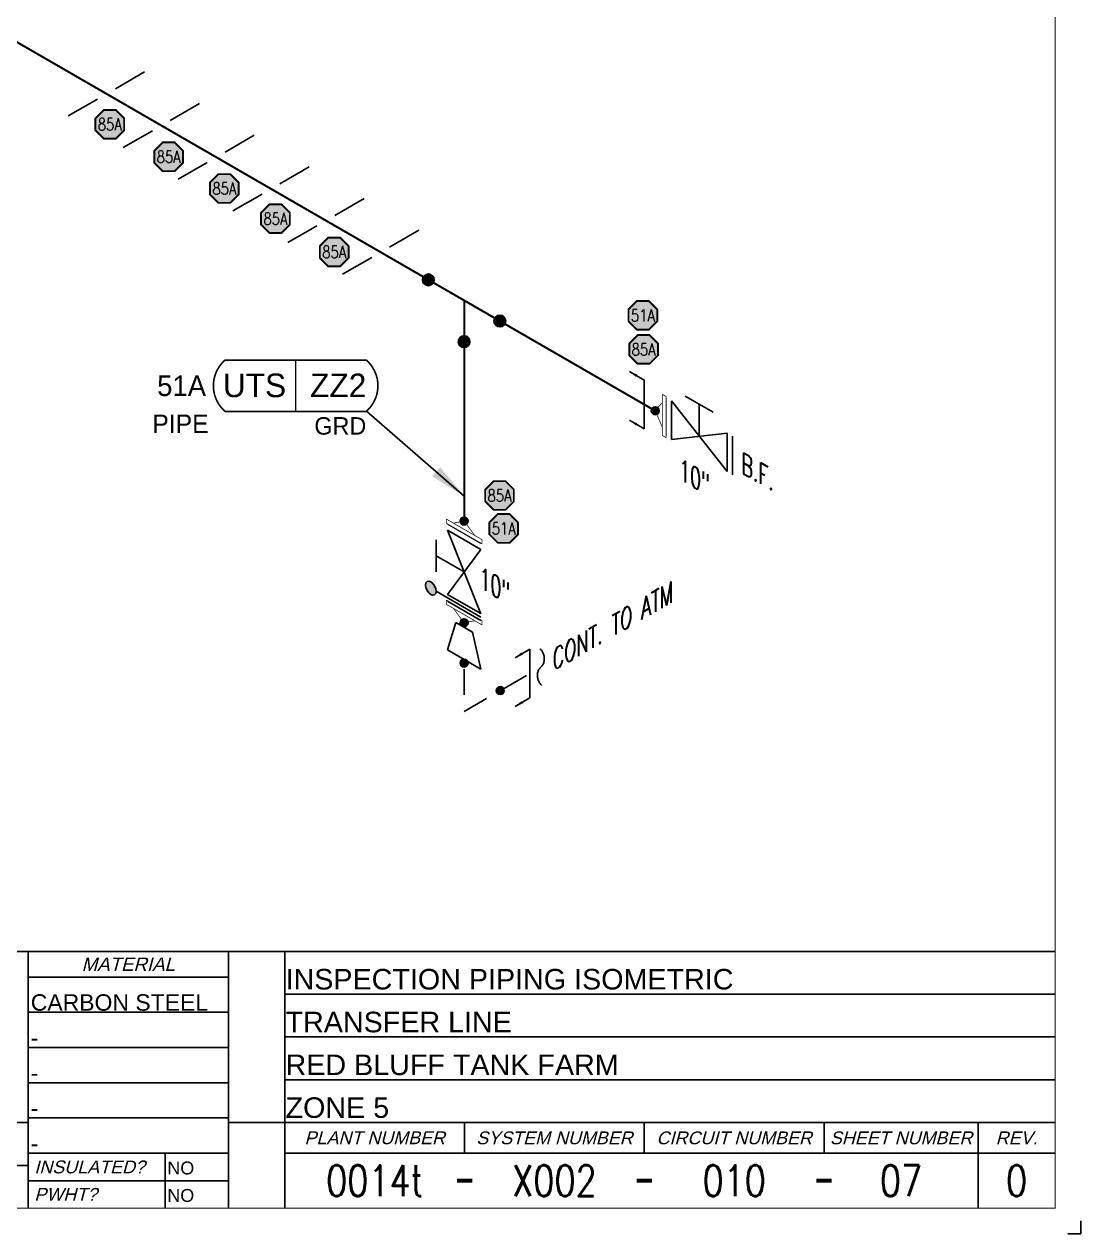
# Model space of a CAD drawing. Header units: inches. Extents: x 0.1 to 17.4, y 0.1 to 11.4.
# Drawn here: x 12.23 to 17.38, y 0.12 to 6.01 of the extents above; entities that cross this region are included whole.
import ezdxf
from ezdxf.enums import TextEntityAlignment as Align

# ---------------------------------------------------------------- set-up
doc = ezdxf.new("R2010")
doc.units = ezdxf.units.IN
doc.header["$MEASUREMENT"] = 0
doc.linetypes.add('HIDDEN2', pattern=[0.1875, 0.125, -0.0625])
for name, color, linetype in [('3', 1, 'Continuous'), ('BORDER', 3, 'Continuous'), ('BORDERTEXT', 7, 'Continuous'), ('COMP', 1, 'Continuous'), ('Continuation', 7, 'Continuous'), ('DL', 20, 'Continuous'), ('FITTINGS', 4, 'Continuous'), ('PART_PCML', 7, 'Continuous'), ('PART_SelectedCML_UT', 132, 'Continuous'), ('PIPE-ANNO', 150, 'HIDDEN2'), ('TEXT', 7, 'Continuous'), ('UNAS.PIPE', 251, 'Continuous'), ('WELD POINTS', 41, 'Continuous'), ('Welds', 7, 'Continuous')]:
    doc.layers.add(name, color=color, linetype=linetype)
doc.layers.add('PIPE', color=7, linetype='Continuous', lineweight=30)
doc.styles.add('CMLPAS', font='')
doc.styles.add('FEASStandard', font='arial.ttf')
doc.styles.add('PART_Standard', font='romans', dxfattribs={"width": 0.8, "height": 0.09})
doc.styles.add('Richmond', font='arial.ttf')
doc.styles.add('SIMPLEX', font='ROMANS')
doc.styles.get("Standard").update_dxf_attribs({"font": 'arial.ttf'})
doc.styles.get('CMLPAS').set_extended_font_data('Cordia New')
doc.dimstyles.new('Richmond', dxfattribs={"dimtxt": 0.18, "dimasz": 0.18, "dimexe": 0.18, "dimexo": 0.0625, "dimgap": 0.09, "dimtad": 0, "dimtih": 1, "dimtoh": 1, "dimdec": 4, "dimzin": 0, "dimdsep": 46, "dimtxsty": 'Richmond', "dimcen": 0.09, "dimadec": 0, "dimazin": 0, "dimtfac": 1, "dimtdec": 4, "dimtofl": 0, "dimtmove": 0, "dimatfit": 3, "dimfxl": 1, "dimtolj": 1, "dimtzin": 0, "dimarcsym": 0})
doc.dimstyles.get("Standard").update_dxf_attribs({"dimtxt": 0.18, "dimasz": 0.18, "dimexe": 0.18, "dimexo": 0.0625, "dimgap": 0.09, "dimtad": 0, "dimtih": 1, "dimtoh": 1, "dimdec": 4, "dimzin": 0, "dimdsep": 46, "dimtxsty": 'Standard', "dimcen": 0.09, "dimadec": 0, "dimazin": 0, "dimtfac": 1, "dimtdec": 4, "dimtofl": 0, "dimtmove": 0, "dimatfit": 3, "dimfxl": 1, "dimtolj": 1, "dimtzin": 0, "dimarcsym": 0})

# ---------------------------------------------------------------- blocks, each defined once
blk = doc.blocks.new('Border')
at = {"layer": 'BORDER'}
for p, q in [((13.225, 1.375), (12.25, 1.375)), ((13.5, 1.2917), (17.25, 1.2917)), ((13.225, 1.2035), (12.25, 1.2035)), ((13.5, 1.0833), (17.25, 1.0833)), ((13.225, 1.0319), (12.25, 1.0319)), ((13.225, 0.8604), (12.25, 0.8604)), ((13.5, 0.875), (17.25, 0.875)), ((12.25, 0.6667), (10.375, 0.6667)), ((13.225, 0.6888), (12.25, 0.6888)), ((14.375, 0.6667), (14.375, 0.5173)), ((15.25, 0.6667), (15.25, 0.5173)), ((16.125, 0.6667), (16.125, 0.5173)), ((16.875, 0.6667), (16.875, 0.25)), ((13.225, 0.5173), (12.25, 0.5173)), ((12.9167, 0.5173), (12.9167, 0.25)), ((13.5, 0.5173), (17.25, 0.5173)), ((12.25, 0.4583), (10.375, 0.4583)), ((13.225, 0.3836), (12.25, 0.3836))]:
    blk.add_line(p, q, dxfattribs=at)
at = {"layer": 'BORDER', "const_width": 0.005}
blk.add_lwpolyline([(0.25, 0.25), (17.25, 0.25), (17.25, 11.25), (0.25, 11.25)], close=True, dxfattribs=at)
at = {"layer": 'BORDER', "const_width": 0.00833}
for points in [[(17.25, 1.5), (0.25, 1.5)], [(12.25, 0.25), (12.25, 1.5)], [(13.225, 0.25), (13.225, 1.5)], [(13.5, 0.25), (13.5, 1.5)], [(13.225, 0.6667), (17.25, 0.6667)]]:
    blk.add_lwpolyline(points, dxfattribs=at)
at = {"layer": 'BORDERTEXT'}
blk.add_line((16.113, 0.3836), (16.125, 0.3836), dxfattribs=at)
at = {"layer": 'BORDERTEXT', "const_width": 0.0208}
for points in [[(14.3375, 0.3836), (14.4125, 0.3836)], [(15.2125, 0.3836), (15.2875, 0.3836)], [(16.0875, 0.3836), (16.1625, 0.3836)]]:
    blk.add_lwpolyline(points, dxfattribs=at)
at = {"layer": 'BORDERTEXT', "style": 'FEASStandard', "oblique": 15}
for s, height, p in [('MATERIAL', 0.065, (12.7375, 1.4375)), ('PLANT NUMBER', 0.0625, (13.9375, 0.592)), ('SYSTEM NUMBER', 0.0625, (14.8125, 0.592)), ('CIRCUIT NUMBER', 0.0625, (15.6875, 0.592)), ('SHEET NUMBER', 0.0625, (16.5, 0.592)), ('REV.', 0.0625, (17.0625, 0.592))]:
    blk.add_text(s, height=height, dxfattribs=at).set_placement(p, align=Align.MIDDLE)
for s, p in [('INSULATED?', (12.2802, 0.4505)), ('PWHT?', (12.2802, 0.3168))]:
    blk.add_text(s, height=0.0625, dxfattribs=at).set_placement(p, align=Align.MIDDLE_LEFT)
blk = doc.blocks.new('BORDER TEXT')
at = {"layer": 'BORDERTEXT'}
for tag, p, height, style in [('API_PIPE_CLASS', (5.4645, 1.2542), 0.08, 'Richmond'), ('MATERIAL1', (12.263, 1.2111), 0.08, 'Richmond'), ('P&ID_#1', (0.25, 1.0831), 0.0625, 'FEASStandard'), ('LINE_#1', (1.4866, 1.0831), 0.0625, 'FEASStandard'), ('CVX_PIPE_SPEC', (5.4619, 1.0932), 0.08, 'Richmond'), ('MATERIAL2', (12.263, 1.0395), 0.08, 'Richmond'), ('OP_TEMP', (5.1687, 0.9325), 0.08, 'Richmond'), ('P&ID_#2', (0.25, 0.9224), 0.0625, 'FEASStandard'), ('LINE_#2', (1.4866, 0.9224), 0.0625, 'FEASStandard'), ('MATERIAL3', (12.263, 0.868), 0.08, 'Richmond'), ('P&ID_#3', (0.25, 0.7617), 0.0625, 'FEASStandard'), ('LINE_#3', (1.4866, 0.7617), 0.0625, 'FEASStandard'), ('FROM', (5.0146, 0.7718), 0.08, 'Richmond'), ('MATERIAL4', (12.263, 0.6965), 0.08, 'Richmond'), ('P&ID_#4', (0.25, 0.601), 0.0625, 'FEASStandard'), ('LINE_#4', (1.4866, 0.601), 0.0625, 'FEASStandard'), ('TO', (4.8543, 0.6112), 0.08, 'Richmond'), ('MATERIAL5', (12.263, 0.5249), 0.08, 'Richmond'), ('MISC', (4.9789, 0.4506), 0.08, 'Richmond'), ('P&ID_#5', (0.25, 0.4403), 0.0625, 'FEASStandard'), ('LINE_#5', (1.4866, 0.4403), 0.0625, 'FEASStandard'), ('INSULATION', (12.9278, 0.4142), 0.0625, 'FEASStandard'), ('P&ID_#6', (0.25, 0.2796), 0.0625, 'FEASStandard'), ('LINE_#6', (1.4866, 0.2796), 0.0625, 'FEASStandard'), ('PWHT', (12.9278, 0.2806), 0.0625, 'FEASStandard')]:
    blk.add_attdef(tag, p, '', height=height, dxfattribs=dict(at, style=style))
at = {"layer": 'BORDERTEXT', "style": 'FEASStandard'}
for tag, p in [('DR.BY', (11.075, 0.5625)), ('DR.BY_DATE', (11.95, 0.5625)), ('CHK_BY', (11.075, 0.3542)), ('CHK._BY_DATE', (11.95, 0.3542))]:
    blk.add_attdef(tag, text='', height=0.1, dxfattribs=at).set_placement(p, align=Align.MIDDLE_CENTER)
at = {"layer": 'BORDERTEXT', "style": 'PART_Standard', "width": 0.8}
for tag, p in [('PLANT_NUMBER', (13.9375, 0.3836)), ('SYSTEM_NUMBER', (14.8125, 0.3836)), ('CIRCUIT_NUMBER', (15.6875, 0.3836)), ('SHEET_NUMBER', (16.5, 0.3836)), ('REVISION', (17.0625, 0.3836))]:
    blk.add_attdef(tag, text='', height=0.15, dxfattribs=at).set_placement(p, align=Align.MIDDLE_CENTER)
blk = doc.blocks.new('Plant Info')
at = {"layer": 'BORDERTEXT', "style": 'FEASStandard'}
for tag, p in [('DWG_TYPE', (-0.6333, -0.0756)), ('SYSTEM_NAME', (-0.6333, -0.284)), ('PLANT_NAME', (-0.6333, -0.4923)), ('ZONE', (-0.6333, -0.7006))]:
    blk.add_attdef(tag, p, '', height=0.1, dxfattribs=at)
blk = doc.blocks.new('2_WELD_SINGLE_00')
at = {"linetype": 'ByBlock', "lineweight": -2}
h = blk.add_hatch(color=0, dxfattribs=at)
edge = h.paths.add_edge_path()
edge.add_arc((0, 0), 0.0286, 0, 360)
at = {"color": 0, "linetype": 'ByBlock', "lineweight": -2}
blk.add_circle((0, 0), 0.0286, dxfattribs=at)
blk = doc.blocks.new('*U69')
at = {"layer": 'WELD POINTS'}
for p, rotation in [((-0.174, 0.1004), 330.0000000000001), ((0.174, -0.1004), 240)]:
    blk.add_blockref('2_WELD_SINGLE_00', p, dxfattribs=dict(at, rotation=rotation))
blk.add_blockref('2_WELD_SINGLE_00', (0, -0.2009), dxfattribs=at)
blk = doc.blocks.new('4_SUPPORT_I-BEAM_30')
at = {"color": 0, "linetype": 'ByBlock', "lineweight": -2}
for p, q in [((-0.0435, 0.0251), (-0.1857, 0.1072)), ((0.1857, -0.1072), (0.0435, -0.0251))]:
    blk.add_line(p, q, dxfattribs=at)
blk = doc.blocks.new('3_VALVE_FLANGE_GATE_30')
at = {"color": 0, "linetype": 'ByBlock', "lineweight": -2}
blk.add_wipeout([(-0.1624, -0.1875), (-0.1353, -0.1719), (0, 0), (0.1353, -0.0156), (0.1624, 0), (0.1624, 0.1875), (0.1353, 0.1719), (0, 0), (-0.1353, 0.0156), (-0.1624, 0)], dxfattribs=at)
for p, q in [((0.0677, 0.1953), (-0.0677, 0.1172)), ((0.1624, 0.1875), (0.1624, 0)), ((0.1353, 0.1719), (-0.1353, -0.1719)), ((0, 0), (0, 0.1563)), ((0.1353, 0.1719), (0.1353, -0.0156)), ((-0.1624, 0), (-0.1624, -0.1875)), ((-0.1353, 0.0156), (-0.1353, -0.1719)), ((0.1353, -0.0156), (-0.1353, 0.0156))]:
    blk.add_line(p, q, dxfattribs=at)
blk = doc.blocks.new('1_Text_330')
at = {"layer": 'TEXT', "style": 'PART_Standard', "oblique": 330, "width": 0.8}
blk.add_attdef('3/4"', (0, 0), '', height=0.09, rotation=330, dxfattribs=at)
blk = doc.blocks.new('AM9A04')
at = {"const_width": 0.01}
blk.add_lwpolyline([(-0.05, -0.144), (-0.15, 0.087), (-0.05, 0.202)], dxfattribs=at)
at = {"linetype": 'Continuous', "const_width": 0.01}
blk.add_lwpolyline([(0, -0.289), (0, 0.289), (-0.05, 0.318), (-0.05, -0.26)], close=True, dxfattribs=at)
blk = doc.blocks.new('A09')
at = {"layer": 'Welds'}
h = blk.add_hatch(color=256, dxfattribs=at)
h.dxf.hatch_style = 1
h.paths.add_polyline_path([(-0.03, 0, 1), (0.03, 0, 1)])
blk.add_circle((0, 0), 0.03, dxfattribs=at)
blk = doc.blocks.new('*U50')
blk.add_wipeout([(0.052, -0.03), (0.0173, -0.07), (0.0173, -0.1101), (0, -0.1001), (0, 0.1001), (0.0173, 0.0901), (0.0173, 0.05)]).dxf.layer = 'COMP'
at = {"layer": '3', "xscale": 0.65, "yscale": 0.65, "zscale": 0.65}
blk.add_blockref('A09', (0.052, -0.03), dxfattribs=at)
at = {"layer": 'COMP', "xscale": 0.3466300616258731, "yscale": 0.3466300616258731, "zscale": 0.3466300616258731, "rotation": 180}
blk.add_blockref('AM9A04', (0, 0), dxfattribs=at)
blk = doc.blocks.new('1_BREAK-PIPE_PIPE_00')
at = {"color": 0, "linetype": 'ByBlock', "lineweight": -2}
for centre, major_axis in [((-0.03, 0.092), (0, -0.101)), ((0.03, -0.092), (0, 0.101))]:
    blk.add_ellipse(centre, major_axis=major_axis, ratio=0.711978, start_param=0.427466, end_param=3.141593, dxfattribs=at)
blk = doc.blocks.new('1_Tilde_30')
at = {"layer": 'PIPE-ANNO', "xscale": -0.5000000000000001, "yscale": 0.5000000000000001, "zscale": 0.5000000000000001, "rotation": 114.4010914305396}
blk.add_blockref('1_BREAK-PIPE_PIPE_00', (0, 0), dxfattribs=at)
blk = doc.blocks.new('1_Cont_30')
at = {"layer": 'Continuation', "style": 'PART_Standard', "oblique": 30, "width": 0.8}
blk.add_attdef('CONT', (0, 0), '', height=0.09, rotation=30, dxfattribs=at)
blk = doc.blocks.new('2_REDUCER_THREAD_CONCENTRIC_30')
at = {"color": 0, "linetype": 'ByBlock', "lineweight": -2}
blk.add_wipeout([(0.0677, 0.0859), (-0.0677, 0.0547), (-0.0677, -0.1328), (0.0677, -0.0078)], dxfattribs=at)
for p, q in [((0.0677, 0.0859), (-0.0677, 0.0547)), ((0.0677, -0.0078), (0.0677, 0.0859)), ((-0.0677, -0.1328), (-0.0677, 0.0547)), ((0.0677, -0.0078), (-0.0677, -0.1328))]:
    blk.add_line(p, q, dxfattribs=at)
blk = doc.blocks.new('2_BLIND_THREAD_PADDLE_30')
at = {"linetype": 'ByBlock', "lineweight": -2}
h = blk.add_hatch(color=0, dxfattribs=at)
edge = h.paths.add_edge_path()
edge.add_ellipse((0, 0.1869), major_axis=(-0.0185, -0.032), ratio=0.57735, start_angle=0, end_angle=360)
at = {"color": 0, "linetype": 'ByBlock', "lineweight": -2}
blk.add_ellipse((0, 0.1869), major_axis=(-0.0185, -0.032), ratio=0.57735, dxfattribs=at)
blk.add_wipeout([(-0.0141, 0.0856), (0.0141, 0.1019), (0.0141, -0.0856), (-0.0141, -0.1019)])
for p, q in [((0, -0.0937), (0, 0.1567)), ((-0.0141, -0.1019), (-0.0141, 0.0856)), ((0.0141, -0.0856), (0.0141, 0.1019))]:
    blk.add_line(p, q, dxfattribs=at)
blk = doc.blocks.new('PART_PCML')
blk.add_hatch(color=0).paths.add_polyline_path([(-0.0699, -0.029), (-0.029, -0.0699), (0.029, -0.0699), (0.0699, -0.029), (0.0699, 0.029), (0.029, 0.0699), (-0.029, 0.0699), (-0.0699, 0.029)])
at = {"color": 7, "const_width": 0.009}
blk.add_lwpolyline([(-0.0699, 0.029), (-0.029, 0.0699), (0.029, 0.0699), (0.0699, 0.029), (0.0699, -0.029), (0.029, -0.0699), (-0.029, -0.0699), (-0.0699, -0.029), (-0.0699, 0.029), (-0.029, 0.0699)], dxfattribs=at)
at = {"color": 18, "true_color": 0x000000}
blk.add_lwpolyline([(-0.029, 0.0699), (-0.0699, 0.029), (-0.0699, -0.029), (-0.029, -0.0699), (0.029, -0.0699), (0.0699, -0.029), (0.0699, 0.029), (0.029, 0.0699)], close=True, dxfattribs=at)
at = {"color": 7, "true_color": 0xffffff, "style": 'SIMPLEX', "width": 0.8, "flags": 1}
for tag, p in [('CIRCUIT', (-0.0939, 0.0889)), ('DM', (-0.0527, -0.1332)), ('TYPE', (-0.0749, -0.2043))]:
    blk.add_attdef(tag, p, '', height=0.0586, dxfattribs=at)
at = {"color": 7, "true_color": 0xffffff, "style": 'SIMPLEX', "width": 0.8}
blk.add_attdef('DMDISP', text='', height=0.0586, dxfattribs=at).set_placement((0, 0), align=Align.MIDDLE_CENTER)
blk = doc.blocks.new('CMLPAS')
at = {"const_width": 0.008}
blk.add_lwpolyline([(0.0625, 0.125, 0.454441), (0.0625, -0.125), (0.75, -0.125, 0.454441), (0.75, 0.125)], format="xyb", close=True, dxfattribs=at)
blk.add_lwpolyline([(0.4063, -0.125), (0.4063, 0.125)], dxfattribs=at)
at = {"style": 'CMLPAS', "flags": 1}
for tag, p in [('STATE', (0.75, 0.6229)), ('DL', (0.75, 0.4817)), ('CIRCUIT', (0.75, 0.3405)), ('SUBSINTERVAL(MONTHS)', (-0.0251, -0.3355)), ('OLD_ID', (0.75, -0.3366)), ('OLD_NDE', (0.75, -0.4778)), ('OLD_ENTY', (0.7411, -0.6357)), ('SIZE', (0.7473, -0.7611)), ('SPEC', (0.7473, -0.9022)), ('JUSTIFY', (0.7473, -1.0434)), ('COMMENTS', (0.7473, -1.1846)), ('OLD_ASSET', (0.75, -1.3262)), ('SCHED', (0.7371, -1.4689)), ('NOM_THICK', (0.7521, -1.6102)), ('CORR_ALLOW', (0.763, -1.7453)), ('TML_STATUS', (0.7723, -1.8777)), ('FLOW_ORDER', (0.7785, -2.1301))]:
    blk.add_attdef(tag, text='', height=0.1, dxfattribs=at).set_placement(p, align=Align.MIDDLE_RIGHT)
at = {"style": 'CMLPAS'}
for tag, height, p in [('CHILD', 0.25, (0.75, 0.269)), ('###', 0.115, (0.75, 0.002)), ('ACCESS', 0.085, (0.75, -0.1954))]:
    blk.add_attdef(tag, text='', height=height, dxfattribs=at).set_placement(p, align=Align.MIDDLE_RIGHT)
at = {"color": 152, "style": 'CMLPAS'}
for tag, height, p in [('SPECIAL', 0.085, (0.4055, 0.1897)), ('DM-TYPE', 0.1, (-0.03, 0)), ('COMP', 0.09, (-0.0174, -0.185))]:
    blk.add_attdef(tag, text='', height=height, dxfattribs=at).set_placement(p, align=Align.MIDDLE_RIGHT)
at = {"style": 'CMLPAS'}
blk.add_attdef('NDE', text='', height=0.115, dxfattribs=at).set_placement((0.206, 0.002), align=Align.MIDDLE_CENTER)
blk = doc.blocks.new('*U67')
at = {"color": 20, "linetype": 'ByBlock', "ltscale": 0.7}
blk.add_line((-0.1026, -0.1218), (0.1026, -0.0032), dxfattribs=at)
for points in [[(0.1026, -0.0859), (0.1026, -0.0032)], [(-0.1026, -0.2043), (-0.1026, -0.1218)]]:
    blk.add_leader(points, dimstyle='Richmond', override={"dimasz": 0.04, "dimgap": 0.09, "dimtad": 0}, dxfattribs=at)
blk = doc.blocks.new('*U73')
at = {"color": 20, "linetype": 'ByBlock', "ltscale": 0.7}
blk.add_line((-0.0541, 0.1498), (-0.0541, -0.0873), dxfattribs=at)
for points in [[(-0.1257, 0.1911), (-0.0541, 0.1498)], [(-0.1257, -0.0459), (-0.0541, -0.0873)]]:
    blk.add_leader(points, dimstyle='Richmond', override={"dimasz": 0.04, "dimgap": 0.09, "dimtad": 0}, dxfattribs=at)

msp = doc.modelspace()

# ---------------------------------------------------------------- hatches: boundary and pattern name
at = {"layer": 'UNAS.PIPE'}
h = msp.add_hatch(color=256, dxfattribs=at)
h.dxf.hatch_style = 1
h.paths.add_polyline_path([(14.5677, 2.7693, 1), (14.5287, 2.7693, 1)])

# ---------------------------------------------------------------- linework, layer by layer
for p, q in [((17.375, 0.125), (17.375, 0.1875)), ((17.3125, 0.125), (17.375, 0.125))]:
    msp.add_line(p, q)
at = {"layer": 'PIPE'}
for p, q in [((15.6797, 3.9141), (9.3834, 7.5493)), ((14.3726, 4.6687), (14.3726, 3.1698))]:
    msp.add_line(p, q, dxfattribs=at)
at = {"layer": 'UNAS.PIPE', "linetype": 'HIDDEN2'}
msp.add_line((14.3726, 2.6679), (14.7463, 2.8837), dxfattribs=at)
at = {"layer": 'UNAS.PIPE'}
msp.add_circle((14.5482, 2.7693), 0.0195, dxfattribs=at)

# ---------------------------------------------------------------- block references
at = {"layer": 'BORDER'}
msp.add_blockref('Border', (0, 0), dxfattribs=at)
at = {"layer": 'BORDERTEXT'}
msp.add_blockref('Plant Info', (14.1366, 1.39), dxfattribs=at).add_auto_attribs({'DWG_TYPE': 'INSPECTION PIPING ISOMETRIC', 'SYSTEM_NAME': 'TRANSFER LINE', 'PLANT_NAME': 'RED BLUFF TANK FARM', 'ZONE': 'ZONE 5'})
ref = msp.add_blockref('BORDER TEXT', (0, 0), dxfattribs=at)
ref.add_attrib('REVISION', '0', dxfattribs={"height": 0.15, "style": 'PART_Standard', "width": 0.8}).set_placement((17.0625, 0.3836), align=Align.MIDDLE_CENTER)
ref.add_attrib('SHEET_NUMBER', '07', dxfattribs={"height": 0.15, "style": 'PART_Standard', "width": 0.8}).set_placement((16.5, 0.3836), align=Align.MIDDLE_CENTER)
ref.add_attrib('CIRCUIT_NUMBER', '010', dxfattribs={"height": 0.15, "style": 'PART_Standard', "width": 0.8}).set_placement((15.6875, 0.3836), align=Align.MIDDLE_CENTER)
ref.add_attrib('SYSTEM_NUMBER', 'X002', dxfattribs={"height": 0.15, "style": 'PART_Standard', "width": 0.8}).set_placement((14.8125, 0.3836), align=Align.MIDDLE_CENTER)
ref.add_attrib('PLANT_NUMBER', '0014t', dxfattribs={"height": 0.15, "style": 'PART_Standard', "width": 0.8}).set_placement((13.9375, 0.3836), align=Align.MIDDLE_CENTER)
ref.add_attrib('PWHT', 'NO', (12.9278, 0.2806), dxfattribs={"height": 0.0625, "style": 'FEASStandard'})
ref.add_attrib('INSULATION', 'NO', (12.9278, 0.4142), dxfattribs={"height": 0.0625, "style": 'FEASStandard'})
ref.add_attrib('MATERIAL5', '-', (12.263, 0.5249), dxfattribs={"height": 0.08, "style": 'Richmond'})
ref.add_attrib('MATERIAL4', '-', (12.263, 0.6965), dxfattribs={"height": 0.08, "style": 'Richmond'})
ref.add_attrib('MATERIAL3', '-', (12.263, 0.868), dxfattribs={"height": 0.08, "style": 'Richmond'})
ref.add_attrib('MATERIAL2', '-', (12.263, 1.0395), dxfattribs={"height": 0.08, "style": 'Richmond'})
ref.add_attrib('MATERIAL1', 'CARBON STEEL', (12.263, 1.2111), dxfattribs={"height": 0.08, "style": 'Richmond'})
at = {"layer": 'Continuation'}
msp.add_blockref('1_Cont_30', (14.8041, 2.8644), dxfattribs=at).add_auto_attribs({'CONT': 'CONT. TO ATM'})
at = {"layer": 'DL'}
msp.add_blockref('*U73', (15.3029, 4.1316), dxfattribs=at)
at = {"layer": 'DL', "xscale": -1, "rotation": 299.9999999999998}
msp.add_blockref('*U67', (14.7463, 2.8837), dxfattribs=at)
at = {"layer": 'FITTINGS', "xscale": -1}
for p in [(12.6315, 5.6739), (12.8986, 5.5198), (13.1656, 5.3656), (13.4326, 5.2114), (13.6997, 5.0572), (13.9667, 4.9031)]:
    msp.add_blockref('4_SUPPORT_I-BEAM_30', p, dxfattribs=at)
at = {"layer": 'PART_PCML', "color": 13}
for p in [(12.6475, 5.5261), (12.9344, 5.3681), (13.2056, 5.2136), (13.454, 5.0667), (13.7405, 4.9045), (15.2466, 4.4304)]:
    msp.add_blockref('PART_PCML', p, dxfattribs=at).add_auto_attribs({'DMDISP': '85A'})
at = {"layer": 'PART_PCML', "color": 96}
msp.add_blockref('PART_PCML', (15.243, 4.596), dxfattribs=at).add_auto_attribs({'DMDISP': '51A'})
at = {"layer": 'PART_SelectedCML_UT'}
msp.add_blockref('CMLPAS', (13.1463, 4.2534), dxfattribs=at).add_auto_attribs({'###': 'ZZ2', 'NDE': 'UTS', 'DM-TYPE': '51A', 'COMP': 'PIPE', 'ACCESS': 'GRD'})
at = {"layer": 'PIPE-ANNO', "xscale": -1, "rotation": 299.9999999999998}
msp.add_blockref('1_Tilde_30', (14.7463, 2.8837), dxfattribs=at)
at = {"layer": 'TEXT'}
msp.add_blockref('1_Text_330', (15.7223, 3.8295), dxfattribs=at).add_auto_attribs({'3/4"': 'B.F.'})
at = {"layer": 'WELD POINTS'}
msp.add_blockref('*U69', (14.3726, 4.6687), dxfattribs=at)

# ---------------------------------------------------------------- leaders
at = {"layer": 'PART_SelectedCML_UT'}
msp.add_leader([(14.3726, 3.7167), (13.8976, 4.1296)], dimstyle='Standard', dxfattribs=at)

# ---------------------------------------------------------------- next in the draw order: block references
at = {"layer": 'FITTINGS', "xscale": -1}
msp.add_blockref('3_VALVE_FLANGE_GATE_30', (15.5173, 4.0078), dxfattribs=at)
at = {"layer": 'FITTINGS', "rotation": 60.00000000000005}
msp.add_blockref('3_VALVE_FLANGE_GATE_30', (14.3726, 3.347), dxfattribs=at)

# ---------------------------------------------------------------- next in the draw order: block references
at = {"layer": 'COMP', "ltscale": 0.65, "rotation": 180}
msp.add_blockref('*U50', (15.3549, 4.1016), dxfattribs=at)
at = {"layer": 'COMP', "ltscale": 0.65, "xscale": -1, "rotation": 240.0000000000001}
msp.add_blockref('*U50', (14.3726, 3.5345), dxfattribs=at)
at = {"layer": 'TEXT'}
for p in [(15.4194, 3.7997), (14.447, 3.2723)]:
    msp.add_blockref('1_Text_330', p, dxfattribs=at).add_auto_attribs({'3/4"': '10"'})

# ---------------------------------------------------------------- next in the draw order: block references
at = {"layer": 'PART_PCML', "color": 13}
msp.add_blockref('PART_PCML', (14.5451, 3.7192), dxfattribs=at).add_auto_attribs({'DMDISP': '85A'})
at = {"layer": 'PART_PCML', "color": 96}
msp.add_blockref('PART_PCML', (14.5655, 3.5589), dxfattribs=at).add_auto_attribs({'DMDISP': '51A'})

# ---------------------------------------------------------------- next in the draw order: wipeouts: each hides what was drawn before it
msp.add_wipeout([(14.3726, 3.0994), (14.4246, 3.1094), (14.4593, 3.0894), (14.4593, 3.1094), (14.286, 3.2095), (14.286, 3.1895), (14.3206, 3.1695)]).dxf.layer = 'UNAS.PIPE'

# ---------------------------------------------------------------- next in the draw order: hatches: boundary and pattern name
at = {"layer": 'UNAS.PIPE'}
h = msp.add_hatch(color=256, dxfattribs=at)
h.dxf.hatch_style = 1
h.paths.add_polyline_path([(14.3921, 3.0994, 1), (14.3531, 3.0994, 1)])

# ---------------------------------------------------------------- next in the draw order: linework, layer by layer
at = {"layer": 'UNAS.PIPE', "linetype": 'HIDDEN2'}
msp.add_line((14.3726, 3.0994), (14.3726, 2.6679), dxfattribs=at)
at = {"layer": 'UNAS.PIPE'}
msp.add_circle((14.3726, 3.0994), 0.0195, dxfattribs=at)

# ---------------------------------------------------------------- next in the draw order: block references
at = {"layer": 'UNAS.PIPE', "rotation": 59.99999999999999}
msp.add_blockref('2_REDUCER_THREAD_CONCENTRIC_30', (14.3726, 2.9986), dxfattribs=at)

# ---------------------------------------------------------------- next in the draw order: hatches: boundary and pattern name
at = {"layer": 'UNAS.PIPE'}
h = msp.add_hatch(color=256, dxfattribs=at)
h.dxf.hatch_style = 1
h.paths.add_polyline_path([(14.3921, 2.9036, 1), (14.3531, 2.9036, 1)])

# ---------------------------------------------------------------- next in the draw order: linework, layer by layer
msp.add_circle((14.3726, 2.9036), 0.0195, dxfattribs=at)

# ---------------------------------------------------------------- next in the draw order: block references
at = {"layer": 'FITTINGS', "rotation": 59.99999999999999}
msp.add_blockref('2_BLIND_THREAD_PADDLE_30', (14.3726, 3.1745), dxfattribs=at)

# ---------------------------------------------------------------- next in the draw order: block references
at = {"layer": 'UNAS.PIPE', "xscale": -0.3466300616258731, "yscale": 0.3466300616258731, "zscale": 0.3466300616258731, "rotation": 240}
msp.add_blockref('AM9A04', (14.3726, 3.1595), dxfattribs=at)

doc.saveas('drawing.dxf')
